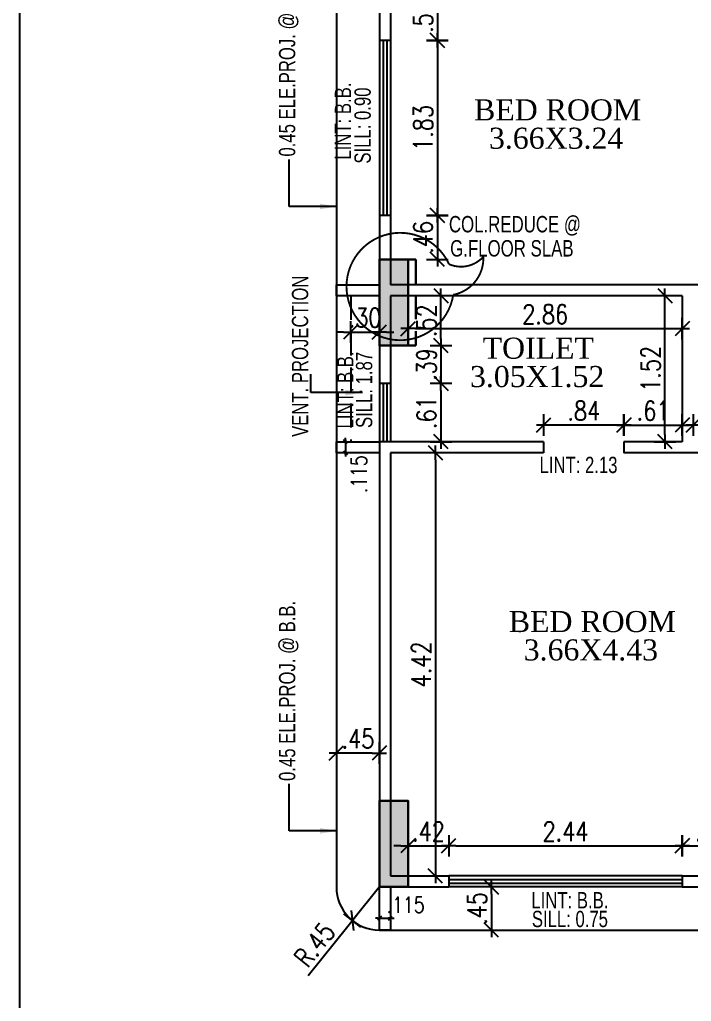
# Model space of a CAD drawing. Header units: inches. Extents: x 14331 to 14549, y 2557 to 2714.
# Drawn here: x 14382.82 to 14389.83, y 2578.3 to 2588.55 of the extents above; entities that cross this region are included whole.
import ezdxf
from ezdxf.enums import TextEntityAlignment as Align

# ---------------------------------------------------------------- set-up
doc = ezdxf.new("R2010")
doc.units = ezdxf.units.IN
doc.header["$LTSCALE"] = 0.25
doc.header["$MEASUREMENT"] = 0
doc.header["$PDMODE"] = 35
doc.linetypes.add('DASHEDX2', pattern=[1.5, 1, -0.5])
for name, color, linetype in [('dimension', 7, 'Continuous'), ('edge back', 34, 'Continuous'), ('edges', 1, 'Continuous'), ('proj-internal', 1, 'DASHEDX2'), ('text-large', 7, 'Continuous'), ('wall', 7, 'Continuous'), ('windows', 96, 'Continuous'), ('WORK TEX', 6, 'Continuous'), ('WORKING DIM', 7, 'Continuous')]:
    doc.layers.add(name, color=color, linetype=linetype)
doc.layers.add('P-COL', color=7, linetype='Continuous', lineweight=30)
doc.layers.add('P-COLHAT', color=8, linetype='Continuous', lineweight=25)
doc.styles.add('ARIAL', font='TIMES_0.TTF')
doc.styles.add('ARL', font='swisscl_0.ttf')
doc.styles.add('romans', font='romans.shx', dxfattribs={"width": 0.8})
doc.dimstyles.new('121', dxfattribs={"dimscale": 0.1, "dimtxt": 1.65, "dimasz": 0.2, "dimexe": 0.03125, "dimexo": 0.25, "dimgap": 0.5, "dimtad": 1, "dimzin": 4, "dimdsep": 46, "dimtxsty": 'romans', "dimblk1": 'MINITICK', "dimblk2": 'MINITICK', "dimsah": 1, "dimcen": 1, "dimse1": 1, "dimse2": 1, "dimclrd": 252, "dimclre": 256, "dimclrt": 7, "dimadec": 3, "dimazin": 0, "dimtfac": 0.8, "dimtix": 1, "dimtmove": 2, "dimatfit": 3, "dimfxl": 0, "dimtolj": 1, "dimtzin": 3, "dimarcsym": 0})
doc.dimstyles.new('DFSGSG', dxfattribs={"dimtxt": 0.23, "dimasz": 0.18, "dimexe": 0.18, "dimexo": 0.0625, "dimgap": 0.09, "dimtad": 1, "dimzin": 0, "dimdsep": 46, "dimtxsty": 'ARIAL', "dimcen": 0.09, "dimse1": 1, "dimse2": 1, "dimaunit": 1, "dimadec": 0, "dimazin": 0, "dimtfac": 1, "dimtix": 1, "dimtofl": 0, "dimtmove": 0, "dimatfit": 3, "dimfxl": 0, "dimtolj": 1, "dimtzin": 0, "dimarcsym": 0})
doc.dimstyles.new('minitick-100', dxfattribs={"dimscale": 0.1, "dimtxt": 2, "dimasz": 0.75, "dimexe": 0.03125, "dimexo": 0.25, "dimgap": 0.5, "dimtad": 1, "dimzin": 4, "dimdsep": 46, "dimtxsty": 'romans', "dimblk1": 'MINITICK', "dimblk2": 'MINITICK', "dimsah": 1, "dimcen": 1, "dimse1": 1, "dimse2": 1, "dimclrd": 252, "dimclre": 256, "dimclrt": 256, "dimadec": 3, "dimazin": 0, "dimtfac": 0.8, "dimtix": 1, "dimtmove": 2, "dimatfit": 3, "dimfxl": 0, "dimtolj": 1, "dimtzin": 3, "dimarcsym": 0})

# ---------------------------------------------------------------- blocks, each defined once
blk = doc.blocks.new('BLC-A')
at = {"layer": 'P-COLHAT', "lineweight": 30}
for points in [[(-6.844, -3.874), (-7.144, -3.874), (-7.144, -2.974), (-6.844, -2.974)], [(-7.144, -9.527), (-6.844, -9.527), (-6.844, -8.627), (-7.144, -8.627)]]:
    blk.add_hatch(color=256, dxfattribs=at).paths.add_polyline_path(points)
at = {"layer": 'P-COL'}
for points in [[(-6.844, -3.874), (-7.144, -3.874), (-7.144, -2.974), (-6.844, -2.974)], [(-7.144, -9.527), (-6.844, -9.527), (-6.844, -8.627), (-7.144, -8.627)]]:
    blk.add_lwpolyline(points, close=True, dxfattribs=at)
blk = doc.blocks.new('MINITICK')
at = {"color": 7}
for p, q in [((0, -1.5), (0, 1.5)), ((1, 1), (-1, -1)), ((-1, 0), (1, 0))]:
    blk.add_line(p, q, dxfattribs=at)
blk = doc.blocks.new('*D200')
at = {"layer": 'Defpoints', "color": 0, "ltscale": 10, "transparency": 16777216}
for p in [(14386.69, 2588.837), (14386.69, 2588.336), (14387.181, 2588.336)]:
    blk.add_point(p, dxfattribs=at)
at = {"layer": 'dimension', "color": 252, "lineweight": -2, "ltscale": 10, "transparency": 16777216}
blk.add_line((14387.181, 2588.762), (14387.181, 2588.411), dxfattribs=at)
at = {"layer": 'dimension', "color": 252, "lineweight": -2, "ltscale": 10, "transparency": 16777216, "xscale": 0.07500000000000001, "yscale": 0.07500000000000001, "zscale": 0.07500000000000001}
for p, rotation in [((14387.181, 2588.837), 90), ((14387.181, 2588.336), 270)]:
    blk.add_blockref('MINITICK', p, dxfattribs=dict(at, rotation=rotation))
at = {"layer": 'dimension', "ltscale": 10, "transparency": 16777216, "insert": (14387.031, 2588.586), "char_height": 0.2, "attachment_point": 5, "rotation": 90, "style": 'romans'}
blk.add_mtext('\\A1;.50', dxfattribs=at)
blk = doc.blocks.new('*D201')
at = {"layer": 'Defpoints', "color": 0, "ltscale": 10, "transparency": 16777216}
for p in [(14386.614, 2588.336), (14386.614, 2586.508), (14387.181, 2586.508)]:
    blk.add_point(p, dxfattribs=at)
at = {"layer": 'dimension', "color": 252, "lineweight": -2, "ltscale": 10, "transparency": 16777216}
blk.add_line((14387.181, 2588.261), (14387.181, 2586.583), dxfattribs=at)
at = {"layer": 'dimension', "color": 252, "lineweight": -2, "ltscale": 10, "transparency": 16777216, "xscale": 0.07500000000000001, "yscale": 0.07500000000000001, "zscale": 0.07500000000000001}
for p, rotation in [((14387.181, 2588.336), 90), ((14387.181, 2586.508), 270)]:
    blk.add_blockref('MINITICK', p, dxfattribs=dict(at, rotation=rotation))
at = {"layer": 'dimension', "ltscale": 10, "transparency": 16777216, "insert": (14387.031, 2587.422), "char_height": 0.2, "attachment_point": 5, "rotation": 90, "style": 'romans'}
blk.add_mtext('\\A1;1.83', dxfattribs=at)
blk = doc.blocks.new('*D202')
at = {"layer": 'Defpoints', "color": 0, "ltscale": 10, "transparency": 16777216}
for p in [(14386.69, 2586.508), (14386.69, 2586.049), (14387.181, 2586.049)]:
    blk.add_point(p, dxfattribs=at)
at = {"layer": 'dimension', "color": 252, "lineweight": -2, "ltscale": 10, "transparency": 16777216}
blk.add_line((14387.181, 2586.433), (14387.181, 2586.124), dxfattribs=at)
at = {"layer": 'dimension', "color": 252, "lineweight": -2, "ltscale": 10, "transparency": 16777216, "xscale": 0.07500000000000001, "yscale": 0.07500000000000001, "zscale": 0.07500000000000001}
for p, rotation in [((14387.181, 2586.508), 90), ((14387.181, 2586.049), 270)]:
    blk.add_blockref('MINITICK', p, dxfattribs=dict(at, rotation=rotation))
at = {"layer": 'dimension', "ltscale": 10, "transparency": 16777216, "insert": (14387.031, 2586.279), "char_height": 0.2, "attachment_point": 5, "rotation": 90, "style": 'romans'}
blk.add_mtext('\\A1;.46', dxfattribs=at)
blk = doc.blocks.new('*D230')
at = {"layer": 'Defpoints', "color": 0, "ltscale": 10, "transparency": 16777216}
for p in [(14390.348, 2579.925), (14389.739, 2579.61), (14390.348, 2579.61)]:
    blk.add_point(p, dxfattribs=at)
at = {"layer": 'dimension', "color": 252, "lineweight": -2, "ltscale": 10, "transparency": 16777216}
blk.add_line((14389.814, 2579.925), (14390.273, 2579.925), dxfattribs=at)
at = {"layer": 'dimension', "color": 252, "lineweight": -2, "ltscale": 10, "transparency": 16777216, "xscale": 0.07500000000000001, "yscale": 0.07500000000000001, "zscale": 0.07500000000000001, "rotation": 180}
blk.add_blockref('MINITICK', (14389.739, 2579.925), dxfattribs=at)
at = {"layer": 'dimension', "color": 252, "lineweight": -2, "ltscale": 10, "transparency": 16777216, "xscale": 0.07500000000000001, "yscale": 0.07500000000000001, "zscale": 0.07500000000000001}
blk.add_blockref('MINITICK', (14390.348, 2579.925), dxfattribs=at)
at = {"layer": 'dimension', "ltscale": 10, "transparency": 16777216, "insert": (14390.044, 2580.075), "char_height": 0.2, "attachment_point": 5, "style": 'romans'}
blk.add_mtext('\\A1;.61', dxfattribs=at)
blk = doc.blocks.new('*D231')
at = {"layer": 'Defpoints', "color": 0, "ltscale": 10, "transparency": 16777216}
for p in [(14389.739, 2579.925), (14387.3, 2579.61), (14389.739, 2579.61)]:
    blk.add_point(p, dxfattribs=at)
at = {"layer": 'dimension', "color": 252, "lineweight": -2, "ltscale": 10, "transparency": 16777216}
blk.add_line((14387.375, 2579.925), (14389.664, 2579.925), dxfattribs=at)
at = {"layer": 'dimension', "color": 252, "lineweight": -2, "ltscale": 10, "transparency": 16777216, "xscale": 0.07500000000000001, "yscale": 0.07500000000000001, "zscale": 0.07500000000000001, "rotation": 180}
blk.add_blockref('MINITICK', (14387.3, 2579.925), dxfattribs=at)
at = {"layer": 'dimension', "color": 252, "lineweight": -2, "ltscale": 10, "transparency": 16777216, "xscale": 0.07500000000000001, "yscale": 0.07500000000000001, "zscale": 0.07500000000000001}
blk.add_blockref('MINITICK', (14389.739, 2579.925), dxfattribs=at)
at = {"layer": 'dimension', "ltscale": 10, "transparency": 16777216, "insert": (14388.519, 2580.075), "char_height": 0.2, "attachment_point": 5, "style": 'romans'}
blk.add_mtext('\\A1;2.44', dxfattribs=at)
blk = doc.blocks.new('*D232')
at = {"layer": 'Defpoints', "color": 0, "ltscale": 10, "transparency": 16777216}
for p in [(14387.3, 2579.925), (14386.876, 2579.61), (14387.3, 2579.61)]:
    blk.add_point(p, dxfattribs=at)
at = {"layer": 'dimension', "color": 252, "lineweight": -2, "ltscale": 10, "transparency": 16777216}
for p, q in [((14386.801, 2579.925), (14386.726, 2579.925)), ((14386.876, 2579.925), (14387.3, 2579.925)), ((14387.375, 2579.925), (14387.45, 2579.925))]:
    blk.add_line(p, q, dxfattribs=at)
at = {"layer": 'dimension', "color": 252, "lineweight": -2, "ltscale": 10, "transparency": 16777216, "xscale": 0.07500000000000001, "yscale": 0.07500000000000001, "zscale": 0.07500000000000001}
blk.add_blockref('MINITICK', (14386.876, 2579.925), dxfattribs=at)
at = {"layer": 'dimension', "color": 252, "lineweight": -2, "ltscale": 10, "transparency": 16777216, "xscale": 0.07500000000000001, "yscale": 0.07500000000000001, "zscale": 0.07500000000000001, "rotation": 180}
blk.add_blockref('MINITICK', (14387.3, 2579.925), dxfattribs=at)
at = {"layer": 'dimension', "ltscale": 10, "transparency": 16777216, "insert": (14387.088, 2580.075), "char_height": 0.2, "attachment_point": 5, "style": 'romans'}
blk.add_mtext('\\A1;.42', dxfattribs=at)
blk = doc.blocks.new('*D235')
at = {"layer": 'Defpoints', "color": 0, "ltscale": 10, "transparency": 16777216}
for p in [(14387.11, 2584.03), (14387.11, 2579.61), (14387.161, 2579.61)]:
    blk.add_point(p, dxfattribs=at)
at = {"layer": 'dimension', "color": 252, "lineweight": -2, "ltscale": 10, "transparency": 16777216}
blk.add_line((14387.161, 2583.955), (14387.161, 2579.685), dxfattribs=at)
at = {"layer": 'dimension', "color": 252, "lineweight": -2, "ltscale": 10, "transparency": 16777216, "xscale": 0.07500000000000001, "yscale": 0.07500000000000001, "zscale": 0.07500000000000001}
for p, rotation in [((14387.161, 2584.03), 90), ((14387.161, 2579.61), 270)]:
    blk.add_blockref('MINITICK', p, dxfattribs=dict(at, rotation=rotation))
at = {"layer": 'dimension', "ltscale": 10, "transparency": 16777216, "insert": (14387.011, 2581.82), "char_height": 0.2, "attachment_point": 5, "rotation": 90, "style": 'romans'}
blk.add_mtext('\\A1;4.42', dxfattribs=at)
blk = doc.blocks.new('*D236')
at = {"layer": 'Defpoints', "color": 0, "ltscale": 10, "transparency": 16777216}
for p in [(14386.69, 2585.149), (14386.69, 2584.754), (14387.218, 2584.754)]:
    blk.add_point(p, dxfattribs=at)
at = {"layer": 'dimension', "color": 252, "lineweight": -2, "ltscale": 10, "transparency": 16777216}
for p, q in [((14387.218, 2585.224), (14387.218, 2585.299)), ((14387.218, 2585.149), (14387.218, 2584.754)), ((14387.218, 2584.679), (14387.218, 2584.604))]:
    blk.add_line(p, q, dxfattribs=at)
at = {"layer": 'dimension', "color": 252, "lineweight": -2, "ltscale": 10, "transparency": 16777216, "xscale": 0.07500000000000001, "yscale": 0.07500000000000001, "zscale": 0.07500000000000001}
for p, rotation in [((14387.218, 2585.149), 270), ((14387.218, 2584.754), 90)]:
    blk.add_blockref('MINITICK', p, dxfattribs=dict(at, rotation=rotation))
at = {"layer": 'dimension', "ltscale": 10, "transparency": 16777216, "insert": (14387.068, 2584.952), "char_height": 0.2, "attachment_point": 5, "rotation": 90, "style": 'romans'}
blk.add_mtext('\\A1;.39', dxfattribs=at)
blk = doc.blocks.new('*D237')
at = {"layer": 'Defpoints', "color": 0, "ltscale": 10, "transparency": 16777216}
for p in [(14386.652, 2584.754), (14386.652, 2584.145), (14387.218, 2584.145)]:
    blk.add_point(p, dxfattribs=at)
at = {"layer": 'dimension', "color": 252, "lineweight": -2, "ltscale": 10, "transparency": 16777216}
blk.add_line((14387.218, 2584.679), (14387.218, 2584.22), dxfattribs=at)
at = {"layer": 'dimension', "color": 252, "lineweight": -2, "ltscale": 10, "transparency": 16777216, "xscale": 0.07500000000000001, "yscale": 0.07500000000000001, "zscale": 0.07500000000000001}
for p, rotation in [((14387.218, 2584.754), 90), ((14387.218, 2584.145), 270)]:
    blk.add_blockref('MINITICK', p, dxfattribs=dict(at, rotation=rotation))
at = {"layer": 'dimension', "ltscale": 10, "transparency": 16777216, "insert": (14387.068, 2584.449), "char_height": 0.2, "attachment_point": 5, "rotation": 90, "style": 'romans'}
blk.add_mtext('\\A1;.61', dxfattribs=at)
blk = doc.blocks.new('*D238')
at = {"layer": 'Defpoints', "color": 0, "ltscale": 10, "transparency": 16777216}
for p in [(14386.876, 2585.669), (14387.218, 2585.669), (14386.876, 2585.149)]:
    blk.add_point(p, dxfattribs=at)
at = {"layer": 'dimension', "color": 252, "lineweight": -2, "ltscale": 10, "transparency": 16777216}
blk.add_line((14387.218, 2585.224), (14387.218, 2585.594), dxfattribs=at)
at = {"layer": 'dimension', "color": 252, "lineweight": -2, "ltscale": 10, "transparency": 16777216, "xscale": 0.07500000000000001, "yscale": 0.07500000000000001, "zscale": 0.07500000000000001}
for p, rotation in [((14387.218, 2585.669), 90), ((14387.218, 2585.149), 270)]:
    blk.add_blockref('MINITICK', p, dxfattribs=dict(at, rotation=rotation))
at = {"layer": 'dimension', "ltscale": 10, "transparency": 16777216, "insert": (14387.068, 2585.409), "char_height": 0.2, "attachment_point": 5, "rotation": 90, "style": 'romans'}
blk.add_mtext('\\A1;.52', dxfattribs=at)
blk = doc.blocks.new('*D239')
at = {"layer": 'Defpoints', "color": 0, "ltscale": 10, "transparency": 16777216}
for p in [(14386.876, 2585.669), (14389.739, 2585.669), (14389.739, 2585.326)]:
    blk.add_point(p, dxfattribs=at)
at = {"layer": 'dimension', "color": 252, "lineweight": -2, "ltscale": 10, "transparency": 16777216}
blk.add_line((14386.951, 2585.326), (14389.664, 2585.326), dxfattribs=at)
at = {"layer": 'dimension', "color": 252, "lineweight": -2, "ltscale": 10, "transparency": 16777216, "xscale": 0.07500000000000001, "yscale": 0.07500000000000001, "zscale": 0.07500000000000001, "rotation": 180}
blk.add_blockref('MINITICK', (14386.876, 2585.326), dxfattribs=at)
at = {"layer": 'dimension', "color": 252, "lineweight": -2, "ltscale": 10, "transparency": 16777216, "xscale": 0.07500000000000001, "yscale": 0.07500000000000001, "zscale": 0.07500000000000001}
blk.add_blockref('MINITICK', (14389.739, 2585.326), dxfattribs=at)
at = {"layer": 'dimension', "ltscale": 10, "transparency": 16777216, "insert": (14388.307, 2585.476), "char_height": 0.2, "attachment_point": 5, "style": 'romans'}
blk.add_mtext('\\A1;2.86', dxfattribs=at)
blk = doc.blocks.new('*D240')
at = {"layer": 'Defpoints', "color": 0, "ltscale": 10, "transparency": 16777216}
for p in [(14389.558, 2585.669), (14389.739, 2585.669), (14389.739, 2584.145)]:
    blk.add_point(p, dxfattribs=at)
at = {"layer": 'dimension', "color": 252, "lineweight": -2, "ltscale": 10, "transparency": 16777216}
blk.add_line((14389.558, 2584.22), (14389.558, 2585.594), dxfattribs=at)
at = {"layer": 'dimension', "color": 252, "lineweight": -2, "ltscale": 10, "transparency": 16777216, "xscale": 0.07500000000000001, "yscale": 0.07500000000000001, "zscale": 0.07500000000000001}
for p, rotation in [((14389.558, 2585.669), 90), ((14389.558, 2584.145), 270)]:
    blk.add_blockref('MINITICK', p, dxfattribs=dict(at, rotation=rotation))
at = {"layer": 'dimension', "ltscale": 10, "transparency": 16777216, "insert": (14389.408, 2584.907), "char_height": 0.2, "attachment_point": 5, "rotation": 90, "style": 'romans'}
blk.add_mtext('\\A1;1.52', dxfattribs=at)
blk = doc.blocks.new('*D241')
at = {"layer": 'Defpoints', "color": 0, "ltscale": 10, "transparency": 16777216}
for p in [(14389.739, 2584.319), (14389.129, 2584.145), (14389.739, 2584.145)]:
    blk.add_point(p, dxfattribs=at)
at = {"layer": 'dimension', "color": 252, "lineweight": -2, "ltscale": 10, "transparency": 16777216}
blk.add_line((14389.204, 2584.319), (14389.664, 2584.319), dxfattribs=at)
at = {"layer": 'dimension', "color": 252, "lineweight": -2, "ltscale": 10, "transparency": 16777216, "xscale": 0.07500000000000001, "yscale": 0.07500000000000001, "zscale": 0.07500000000000001, "rotation": 180}
blk.add_blockref('MINITICK', (14389.129, 2584.319), dxfattribs=at)
at = {"layer": 'dimension', "color": 252, "lineweight": -2, "ltscale": 10, "transparency": 16777216, "xscale": 0.07500000000000001, "yscale": 0.07500000000000001, "zscale": 0.07500000000000001}
blk.add_blockref('MINITICK', (14389.739, 2584.319), dxfattribs=at)
at = {"layer": 'dimension', "ltscale": 10, "transparency": 16777216, "insert": (14389.434, 2584.469), "char_height": 0.2, "attachment_point": 5, "style": 'romans'}
blk.add_mtext('\\A1;.61', dxfattribs=at)
blk = doc.blocks.new('*D242')
at = {"layer": 'Defpoints', "color": 0, "ltscale": 10, "transparency": 16777216}
for p in [(14388.291, 2584.319), (14388.291, 2584.087), (14389.129, 2584.087)]:
    blk.add_point(p, dxfattribs=at)
at = {"layer": 'dimension', "color": 252, "lineweight": -2, "ltscale": 10, "transparency": 16777216}
blk.add_line((14389.054, 2584.319), (14388.366, 2584.319), dxfattribs=at)
at = {"layer": 'dimension', "color": 252, "lineweight": -2, "ltscale": 10, "transparency": 16777216, "xscale": 0.07500000000000001, "yscale": 0.07500000000000001, "zscale": 0.07500000000000001, "rotation": 180}
blk.add_blockref('MINITICK', (14388.291, 2584.319), dxfattribs=at)
at = {"layer": 'dimension', "color": 252, "lineweight": -2, "ltscale": 10, "transparency": 16777216, "xscale": 0.07500000000000001, "yscale": 0.07500000000000001, "zscale": 0.07500000000000001}
blk.add_blockref('MINITICK', (14389.129, 2584.319), dxfattribs=at)
at = {"layer": 'dimension', "ltscale": 10, "transparency": 16777216, "insert": (14388.71, 2584.469), "char_height": 0.2, "attachment_point": 5, "style": 'romans'}
blk.add_mtext('\\A1;.84', dxfattribs=at)
blk = doc.blocks.new('*D243')
at = {"layer": 'Defpoints', "color": 0, "ltscale": 10, "transparency": 16777216}
for p in [(14390.463, 2584.319), (14389.853, 2584.145), (14390.463, 2584.145)]:
    blk.add_point(p, dxfattribs=at)
at = {"layer": 'dimension', "color": 252, "lineweight": -2, "ltscale": 10, "transparency": 16777216}
blk.add_line((14389.928, 2584.319), (14390.388, 2584.319), dxfattribs=at)
at = {"layer": 'dimension', "color": 252, "lineweight": -2, "ltscale": 10, "transparency": 16777216, "xscale": 0.07500000000000001, "yscale": 0.07500000000000001, "zscale": 0.07500000000000001, "rotation": 180}
blk.add_blockref('MINITICK', (14389.853, 2584.319), dxfattribs=at)
at = {"layer": 'dimension', "color": 252, "lineweight": -2, "ltscale": 10, "transparency": 16777216, "xscale": 0.07500000000000001, "yscale": 0.07500000000000001, "zscale": 0.07500000000000001}
blk.add_blockref('MINITICK', (14390.463, 2584.319), dxfattribs=at)
at = {"layer": 'dimension', "ltscale": 10, "transparency": 16777216, "insert": (14390.158, 2584.469), "char_height": 0.2, "attachment_point": 5, "style": 'romans'}
blk.add_mtext('\\A1;.61', dxfattribs=at)
blk = doc.blocks.new('*D303')
at = {"layer": 'Defpoints', "color": 0, "ltscale": 10, "transparency": 16777216}
for p in [(14386.126, 2580.953), (14386.576, 2580.953), (14386.126, 2580.894)]:
    blk.add_point(p, dxfattribs=at)
at = {"layer": 'dimension', "color": 252, "lineweight": -2, "ltscale": 10, "transparency": 16777216}
blk.add_line((14386.501, 2580.894), (14386.201, 2580.894), dxfattribs=at)
at = {"layer": 'dimension', "color": 252, "lineweight": -2, "ltscale": 10, "transparency": 16777216, "xscale": 0.07500000000000001, "yscale": 0.07500000000000001, "zscale": 0.07500000000000001, "rotation": 180}
blk.add_blockref('MINITICK', (14386.126, 2580.894), dxfattribs=at)
at = {"layer": 'dimension', "color": 252, "lineweight": -2, "ltscale": 10, "transparency": 16777216, "xscale": 0.07500000000000001, "yscale": 0.07500000000000001, "zscale": 0.07500000000000001}
blk.add_blockref('MINITICK', (14386.576, 2580.894), dxfattribs=at)
at = {"layer": 'dimension', "ltscale": 10, "transparency": 16777216, "insert": (14386.351, 2581.044), "char_height": 0.2, "attachment_point": 5, "style": 'romans'}
blk.add_mtext('\\A1;.45', dxfattribs=at)
blk = doc.blocks.new('*D305')
at = {"layer": 'Defpoints', "color": 0, "ltscale": 10, "transparency": 16777216}
for p in [(14387.632, 2579.495), (14387.632, 2579.045), (14387.745, 2579.045)]:
    blk.add_point(p, dxfattribs=at)
at = {"layer": 'dimension', "color": 252, "lineweight": -2, "ltscale": 10, "transparency": 16777216}
blk.add_line((14387.745, 2579.42), (14387.745, 2579.12), dxfattribs=at)
at = {"layer": 'dimension', "color": 252, "lineweight": -2, "ltscale": 10, "transparency": 16777216, "xscale": 0.07500000000000001, "yscale": 0.07500000000000001, "zscale": 0.07500000000000001}
for p, rotation in [((14387.745, 2579.495), 90), ((14387.745, 2579.045), 270)]:
    blk.add_blockref('MINITICK', p, dxfattribs=dict(at, rotation=rotation))
at = {"layer": 'dimension', "ltscale": 10, "transparency": 16777216, "insert": (14387.595, 2579.27), "char_height": 0.2, "attachment_point": 5, "rotation": 90, "style": 'romans'}
blk.add_mtext('\\A1;.45', dxfattribs=at)
blk = doc.blocks.new('*D307')
at = {"layer": 'Defpoints', "color": 0, "ltscale": 10, "transparency": 16777216}
for p in [(14386.576, 2579.495), (14386.293, 2579.145)]:
    blk.add_point(p, dxfattribs=at)
at = {"layer": 'dimension', "color": 252, "lineweight": -2, "ltscale": 10, "transparency": 16777216}
for p, q in [((14386.576, 2579.495), (14386.293, 2579.145)), ((14385.831, 2578.57), (14386.246, 2579.086))]:
    blk.add_line(p, q, dxfattribs=at)
at = {"layer": 'dimension', "color": 252, "lineweight": -2, "ltscale": 10, "transparency": 16777216, "xscale": 0.07500000000000001, "yscale": 0.07500000000000001, "zscale": 0.07500000000000001, "rotation": 51.16995142754144}
blk.add_blockref('MINITICK', (14386.293, 2579.145), dxfattribs=at)
at = {"layer": 'dimension', "ltscale": 10, "transparency": 16777216, "insert": (14385.898, 2578.893), "char_height": 0.2, "attachment_point": 5, "rotation": 51.17, "style": 'romans'}
blk.add_mtext('\\A1;R.45', dxfattribs=at)
blk = doc.blocks.new('*D308')
at = {"layer": 'Defpoints', "color": 0, "ltscale": 10, "transparency": 16777216}
for p in [(14386.276, 2585.29), (14386.576, 2585.29), (14386.576, 2585.29)]:
    blk.add_point(p, dxfattribs=at)
at = {"layer": 'dimension', "color": 252, "lineweight": -2, "ltscale": 10, "transparency": 16777216}
for p, q in [((14386.201, 2585.29), (14386.126, 2585.29)), ((14386.276, 2585.29), (14386.576, 2585.29)), ((14386.651, 2585.29), (14386.726, 2585.29))]:
    blk.add_line(p, q, dxfattribs=at)
at = {"layer": 'dimension', "color": 252, "lineweight": -2, "ltscale": 10, "transparency": 16777216, "xscale": 0.07500000000000001, "yscale": 0.07500000000000001, "zscale": 0.07500000000000001}
blk.add_blockref('MINITICK', (14386.276, 2585.29), dxfattribs=at)
at = {"layer": 'dimension', "color": 252, "lineweight": -2, "ltscale": 10, "transparency": 16777216, "xscale": 0.07500000000000001, "yscale": 0.07500000000000001, "zscale": 0.07500000000000001, "rotation": 180}
blk.add_blockref('MINITICK', (14386.576, 2585.29), dxfattribs=at)
at = {"layer": 'dimension', "ltscale": 10, "transparency": 16777216, "insert": (14386.426, 2585.44), "char_height": 0.2, "attachment_point": 5, "style": 'romans'}
blk.add_mtext('\\A1;.30', dxfattribs=at)
blk = doc.blocks.new('*D321')
at = {"layer": 'Defpoints', "color": 0, "transparency": 16777216}
for p in [(14386.198, 2584.145), (14386.198, 2584.03), (14386.222, 2584.03)]:
    blk.add_point(p, dxfattribs=at)
at = {"layer": 'WORKING DIM', "color": 252, "lineweight": -2, "transparency": 16777216}
for p, q in [((14386.222, 2584.165), (14386.222, 2584.185)), ((14386.222, 2584.145), (14386.222, 2584.03)), ((14386.222, 2584.01), (14386.222, 2583.99))]:
    blk.add_line(p, q, dxfattribs=at)
at = {"layer": 'WORKING DIM', "color": 252, "lineweight": -2, "transparency": 16777216, "xscale": 0.02, "yscale": 0.02, "zscale": 0.02}
for p, rotation in [((14386.222, 2584.145), 270), ((14386.222, 2584.03), 90)]:
    blk.add_blockref('MINITICK', p, dxfattribs=dict(at, rotation=rotation))
at = {"layer": 'WORKING DIM', "color": 7, "transparency": 16777216, "insert": (14386.362, 2583.805), "char_height": 0.165, "attachment_point": 5, "rotation": 90, "style": 'romans'}
blk.add_mtext('\\A1;.115', dxfattribs=at)
blk = doc.blocks.new('*D676')
at = {"layer": 'Defpoints', "color": 0, "transparency": 16777216}
for p in [(14386.576, 2579.145), (14386.69, 2579.169), (14386.69, 2579.145)]:
    blk.add_point(p, dxfattribs=at)
at = {"layer": 'WORKING DIM', "color": 252, "lineweight": -2, "transparency": 16777216}
for p, q in [((14386.556, 2579.169), (14386.536, 2579.169)), ((14386.576, 2579.169), (14386.69, 2579.169)), ((14386.71, 2579.169), (14386.73, 2579.169))]:
    blk.add_line(p, q, dxfattribs=at)
at = {"layer": 'WORKING DIM', "color": 252, "lineweight": -2, "transparency": 16777216, "xscale": 0.02, "yscale": 0.02, "zscale": 0.02}
blk.add_blockref('MINITICK', (14386.576, 2579.169), dxfattribs=at)
at = {"layer": 'WORKING DIM', "color": 252, "lineweight": -2, "transparency": 16777216, "xscale": 0.02, "yscale": 0.02, "zscale": 0.02, "rotation": 180}
blk.add_blockref('MINITICK', (14386.69, 2579.169), dxfattribs=at)
at = {"layer": 'WORKING DIM', "color": 7, "transparency": 16777216, "insert": (14386.85, 2579.309), "char_height": 0.165, "attachment_point": 5, "style": 'romans'}
blk.add_mtext('\\A1;.115', dxfattribs=at)

msp = doc.modelspace()

# ---------------------------------------------------------------- linework, layer by layer
at = {"layer": 'edge back', "color": 3, "const_width": 0.0195}
msp.add_lwpolyline([(14387.303, 2585.999, 0.321855), (14387.661, 2586.077, -0.372837), (14387.347, 2585.68, -6.819595)], format="xyb", close=True, dxfattribs=at)
at = {"layer": 'edges', "ltscale": 0.4}
msp.add_lwpolyline([(14386.576, 2592.605, 0.414214), (14386.126, 2592.155), (14386.126, 2579.495, 0.414214), (14386.576, 2579.045), (14396.11, 2579.045, 0.414214), (14396.56, 2579.495)], format="xyb", dxfattribs=at)
for points in [[(14386.576, 2585.669), (14386.126, 2585.669), (14386.126, 2585.783), (14386.576, 2585.783)], [(14386.576, 2584.03), (14386.126, 2584.03), (14386.126, 2584.145), (14386.576, 2584.145)], [(14386.69, 2579.495), (14386.69, 2579.045), (14386.576, 2579.045), (14386.576, 2579.495)]]:
    msp.add_lwpolyline(points, dxfattribs=at)
at = {"layer": 'proj-internal'}
msp.add_line((14386.276, 2585.669), (14386.276, 2584.145), dxfattribs=at)
at = {"layer": 'proj-internal', "color": 5, "lineweight": 30}
msp.add_lwpolyline([(14386.876, 2586.049), (14386.956, 2586.049), (14386.956, 2585.149), (14386.876, 2585.149)], dxfattribs=at)
at = {"layer": 'wall'}
for p, q in [((14386.576, 2589.137), (14386.576, 2588.336)), ((14386.69, 2589.023), (14386.69, 2588.336)), ((14386.69, 2588.336), (14386.576, 2588.336)), ((14386.576, 2586.508), (14386.576, 2584.754)), ((14386.69, 2586.508), (14386.576, 2586.508)), ((14386.69, 2586.508), (14386.69, 2585.783)), ((14390.463, 2585.783), (14386.69, 2585.783)), ((14389.739, 2585.669), (14386.69, 2585.669)), ((14386.69, 2585.669), (14386.69, 2584.754)), ((14389.739, 2585.669), (14389.739, 2584.145)), ((14386.69, 2584.754), (14386.576, 2584.754)), ((14388.291, 2584.145), (14386.576, 2584.145)), ((14386.576, 2584.145), (14386.576, 2579.495)), ((14388.291, 2584.145), (14388.291, 2584.03)), ((14389.739, 2584.145), (14389.129, 2584.145)), ((14389.129, 2584.145), (14389.129, 2584.03)), ((14388.291, 2584.03), (14386.69, 2584.03)), ((14386.69, 2584.03), (14386.69, 2579.61)), ((14390.463, 2584.03), (14389.129, 2584.03)), ((14386.69, 2579.61), (14387.3, 2579.61)), ((14387.3, 2579.61), (14387.3, 2579.495)), ((14389.739, 2579.61), (14390.348, 2579.61)), ((14389.739, 2579.61), (14389.739, 2579.495)), ((14386.576, 2579.495), (14387.3, 2579.495)), ((14386.576, 2579.495), (14386.576, 2579.495)), ((14389.739, 2579.495), (14390.463, 2579.495))]:
    msp.add_line(p, q, dxfattribs=at)
msp.add_lwpolyline([(14412.519, 2613.933), (14382.819, 2613.933), (14382.819, 2571.933), (14412.519, 2571.933)], close=True, dxfattribs=at)
at = {"layer": 'windows'}
for p, q in [((14386.576, 2588.336), (14386.576, 2586.508)), ((14386.614, 2588.336), (14386.614, 2586.508)), ((14386.652, 2588.336), (14386.652, 2586.508)), ((14386.69, 2588.336), (14386.69, 2586.508)), ((14386.576, 2584.754), (14386.576, 2584.145)), ((14386.614, 2584.754), (14386.614, 2584.145)), ((14386.652, 2584.754), (14386.652, 2584.145)), ((14386.69, 2584.754), (14386.69, 2584.145)), ((14389.739, 2579.61), (14387.3, 2579.61)), ((14389.739, 2579.571), (14387.3, 2579.571)), ((14389.739, 2579.533), (14387.3, 2579.533)), ((14389.739, 2579.495), (14387.3, 2579.495))]:
    msp.add_line(p, q, dxfattribs=at)

# ---------------------------------------------------------------- block references
at = {"layer": 'P-COLHAT'}
msp.add_blockref('BLC-A', (14393.719, 2589.023), dxfattribs=at)

# ---------------------------------------------------------------- texts
at = {"layer": 'text-large', "style": 'ARIAL'}
for s, p in [('BED ROOM', (14388.437, 2587.611)), ('3.66X3.24', (14388.421, 2587.315)), ('TOILET', (14388.235, 2585.122)), ('3.05X1.52', (14388.223, 2584.826)), ('BED ROOM', (14388.8, 2582.267)), ('3.66X4.43', (14388.784, 2581.971))]:
    msp.add_text(s, height=0.22, dxfattribs=at).set_placement(p, align=Align.MIDDLE_CENTER)
at = {"layer": 'WORK TEX', "style": 'ARL'}
for s, p in [('0.45 ELE.PROJ. @ B.B.', (14385.612, 2588.064)), ('LINT: B.B.', (14386.195, 2587.494)), ('SILL: 0.90', (14386.4, 2587.447)), ('LINT: B.B.', (14386.22, 2584.686)), ('SILL: 1.87', (14386.416, 2584.686)), ('0.45 ELE.PROJ. @ B.B.', (14385.612, 2581.543))]:
    msp.add_text(s, height=0.17, rotation=90, dxfattribs=at).set_placement(p, align=Align.MIDDLE_CENTER)
for s, height, p in [('COL.REDUCE @', 0.17141, (14387.991, 2586.417)), ('G.FLOOR SLAB', 0.17141, (14387.959, 2586.165)), ('LINT: 2.13', 0.17, (14388.655, 2583.903)), ('LINT: B.B.', 0.17, (14388.565, 2579.357)), ('SILL: 0.75', 0.17, (14388.565, 2579.161))]:
    msp.add_text(s, height=height, dxfattribs=at).set_placement(p, align=Align.MIDDLE_CENTER)
at = {"layer": 'WORK TEX', "color": 3, "style": 'ARL'}
msp.add_text('VENT. PROJECTION ', height=0.17, rotation=90, dxfattribs=at).set_placement((14385.747, 2585.062), align=Align.MIDDLE_CENTER)

# ---------------------------------------------------------------- dimensions: what is measured, and where the dimension line sits
at = {"layer": 'dimension', "ltscale": 10}
for base, p1, p2, picture, middle in [((14387.181, 2588.336), (14386.69, 2588.837), (14386.69, 2588.336), '*D200', (14387.031, 2588.586)), ((14387.181, 2586.508), (14386.614, 2588.336), (14386.614, 2586.508), '*D201', (14387.031, 2587.422)), ((14387.181, 2586.049), (14386.69, 2586.508), (14386.69, 2586.049), '*D202', (14387.031, 2586.279)), ((14387.218, 2585.669), (14386.876, 2585.149), (14386.876, 2585.669), '*D238', (14387.068, 2585.409)), ((14389.558, 2585.669), (14389.739, 2584.145), (14389.739, 2585.669), '*D240', (14389.408, 2584.907)), ((14387.2178, 2584.7544), (14386.69, 2585.149), (14386.69, 2584.7544), '*D236', (14387.0678, 2584.9517)), ((14387.218, 2584.145), (14386.652, 2584.754), (14386.652, 2584.145), '*D237', (14387.068, 2584.449)), ((14387.161, 2579.61), (14387.11, 2584.03), (14387.11, 2579.61), '*D235', (14387.011, 2581.82)), ((14387.745, 2579.045), (14387.632, 2579.495), (14387.632, 2579.045), '*D305', (14387.595, 2579.27))]:
    dim = msp.add_linear_dim(base=base, p1=p1, p2=p2, angle=90, dimstyle='minitick-100', dxfattribs=at)
    dim.commit()
    dim.dimension.update_dxf_attribs({"geometry": picture, "text_midpoint": middle})
for base, p1, p2, picture, middle in [((14389.739, 2585.326), (14386.876, 2585.669), (14389.739, 2585.669), '*D239', (14388.307, 2585.476)), ((14386.576, 2585.29), (14386.276, 2585.29), (14386.576, 2585.29), '*D308', (14386.426, 2585.44)), ((14388.291, 2584.319), (14389.129, 2584.087), (14388.291, 2584.087), '*D242', (14388.71, 2584.469)), ((14389.739, 2584.319), (14389.129, 2584.145), (14389.739, 2584.145), '*D241', (14389.434, 2584.469)), ((14390.463, 2584.319), (14389.853, 2584.145), (14390.463, 2584.145), '*D243', (14390.158, 2584.469)), ((14386.126, 2580.894), (14386.576, 2580.953), (14386.126, 2580.953), '*D303', (14386.351, 2581.044)), ((14387.3, 2579.925), (14386.876, 2579.61), (14387.3, 2579.61), '*D232', (14387.088, 2580.075)), ((14389.739, 2579.925), (14387.3, 2579.61), (14389.739, 2579.61), '*D231', (14388.519, 2580.075)), ((14390.348, 2579.925), (14389.739, 2579.61), (14390.348, 2579.61), '*D230', (14390.044, 2580.075))]:
    dim = msp.add_linear_dim(base=base, p1=p1, p2=p2, dimstyle='minitick-100', dxfattribs=at)
    dim.commit()
    dim.dimension.update_dxf_attribs({"geometry": picture, "text_midpoint": middle})
dim = msp.add_radius_dim(center=(14386.576, 2579.495), mpoint=(14386.293, 2579.145), dimstyle='minitick-100', dxfattribs=at)
dim.commit()
dim.dimension.update_dxf_attribs({"geometry": '*D307', "text_midpoint": (14385.898, 2578.893)})
at = {"layer": 'WORKING DIM'}
dim = msp.add_linear_dim(base=(14386.222, 2584.03), p1=(14386.198, 2584.145), p2=(14386.198, 2584.03), angle=270, text='.115', dimstyle='121', override={"dimfxl": 0.18, "dimfxlon": 1}, dxfattribs=at)
dim.commit()
dim.dimension.update_dxf_attribs({"geometry": '*D321', "text_midpoint": (14386.362, 2583.805), "dimtype": 160})
dim = msp.add_linear_dim(base=(14386.69, 2579.169), p1=(14386.576, 2579.145), p2=(14386.69, 2579.145), text='.115', dimstyle='121', override={"dimfxl": 0.18, "dimfxlon": 1}, dxfattribs=at)
dim.commit()
dim.dimension.update_dxf_attribs({"geometry": '*D676', "text_midpoint": (14386.85, 2579.309), "dimtype": 160})

# ---------------------------------------------------------------- leaders
at = {"layer": 'wall'}
for points in [[(14386.134, 2586.602), (14385.632, 2586.602), (14385.632, 2587.093)], [(14386.399, 2584.658), (14385.861, 2584.658), (14385.861, 2584.851)], [(14386.134, 2580.081), (14385.632, 2580.081), (14385.632, 2580.572)]]:
    msp.add_leader(points, dimstyle='DFSGSG', override={"dimgap": 0.09, "dimtad": 0, "dimarcsym": 1}, dxfattribs=at)

doc.saveas('drawing.dxf')
